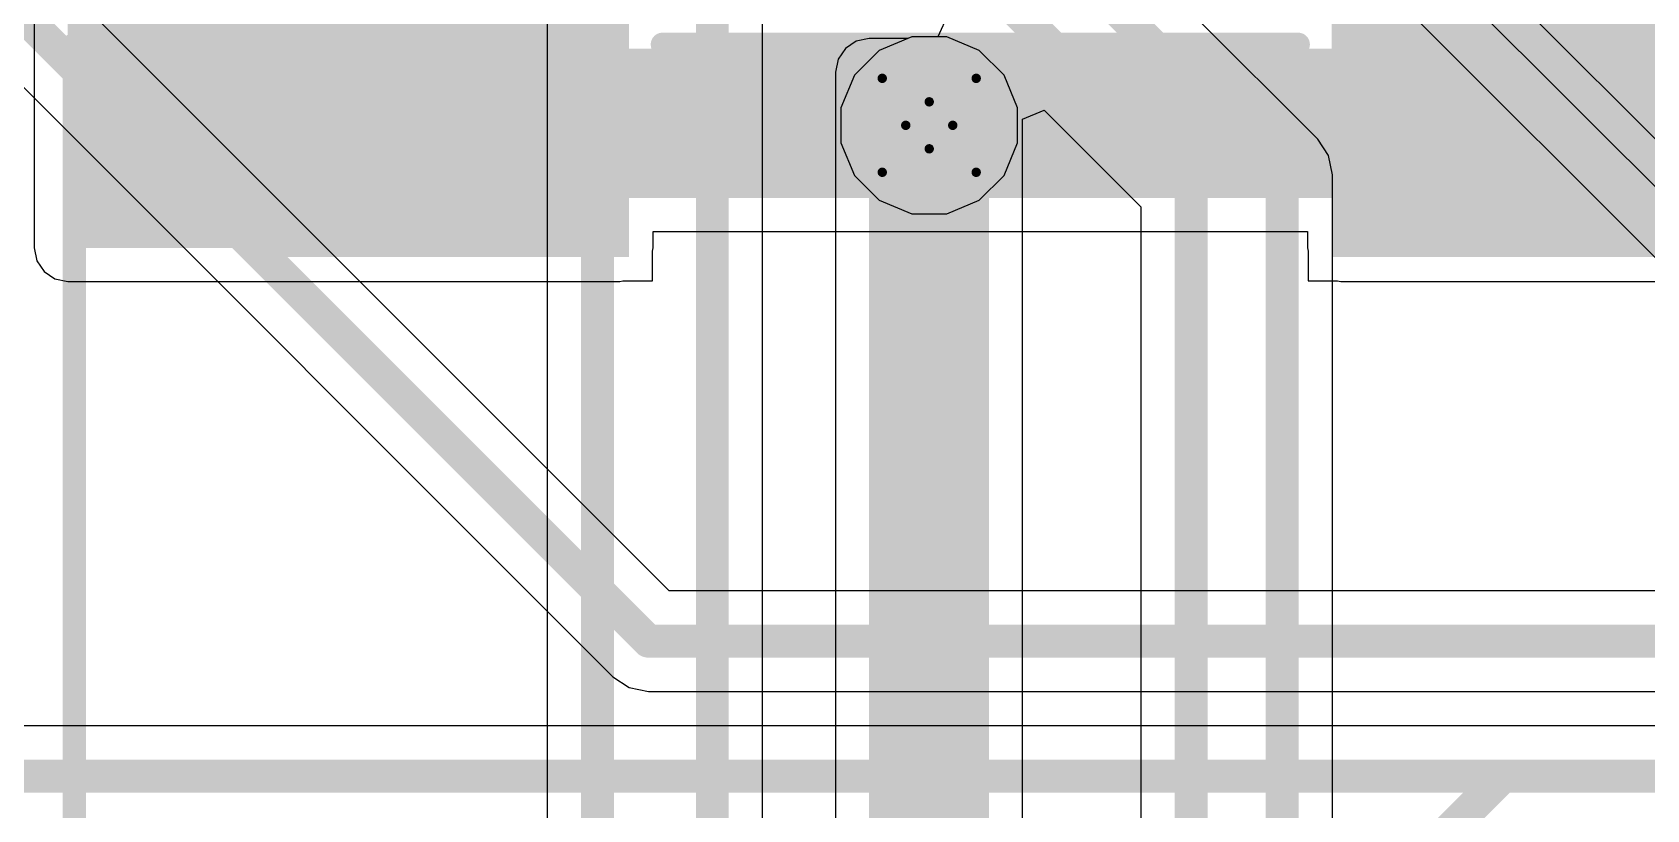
# Model space of a CAD drawing. Header units: inches. Extents: x -3 to 289, y -11 to 89.
# Drawn here: x 62.3 to 71.03, y 3.94 to 8.14 of the extents above; entities that cross this region are included whole.
import ezdxf

# ---------------------------------------------------------------- set-up
doc = ezdxf.new("R2010")
doc.units = ezdxf.units.IN
for name, color, linetype in [('Bottom Layer', 5, 'Continuous'), ('Drill Drawing', 1, 'Continuous'), ('Layer 1', 16, 'Continuous'), ('Layer 2', 76, 'Continuous'), ('Top Layer', 1, 'Continuous'), ('Top Overlay', 2, 'Continuous'), ('Top Paste', 8, 'Continuous'), ('Top Solder', 216, 'Continuous'), ('Via Holes', 16, 'Continuous')]:
    doc.layers.add(name, color=color, linetype=linetype)

# ---------------------------------------------------------------- blocks, each defined once
blk = doc.blocks.new('693071010811_82')
at = {"layer": 'Top Layer'}
for points in [[(-5.875, 7.725), (-4.075, 7.725), (-4.075, 6.325), (-5.875, 6.325)], [(-0.175, 7.725), (1.625, 7.725), (1.625, 6.325), (-0.175, 6.325)]]:
    blk.add_hatch(color=1, dxfattribs=at).paths.add_polyline_path(points)
at = {"layer": 'Top Paste'}
for points in [[(-5.875, 7.725), (-4.075, 7.725), (-4.075, 6.325), (-5.875, 6.325)], [(-0.175, 7.725), (1.625, 7.725), (1.625, 6.325), (-0.175, 6.325)]]:
    blk.add_hatch(color=8, dxfattribs=at).paths.add_polyline_path(points)
at = {"layer": 'Top Solder'}
for points in [[(-5.925, 7.775), (-4.025, 7.775), (-4.025, 6.275), (-5.925, 6.275)], [(-0.225, 7.775), (1.675, 7.775), (1.675, 6.275), (-0.225, 6.275)]]:
    blk.add_hatch(color=216, dxfattribs=at).paths.add_polyline_path(points)
at = {"layer": 'Top Overlay'}
for points in [[(-7.025, 7.425, 0.127, 0.127, 0), (-6.1061, 7.425, 0.127, 0.127, 0)], [(-7.025, 7.175, 0.127, 0.127, 0), (-7.025, 7.425, 0.127, 0.127, 0)], [(-3.8439, 7.425, 0.127, 0.127, 0), (-0.4061, 7.425, 0.127, 0.127, 0)], [(-7.025, -4.9439, 0.127, 0.127, 0), (-7.025, 7.175, 0.127, 0.127, 0)]]:
    blk.add_lwpolyline(points, format="xyseb", dxfattribs=at)
for points in [[(-7.0567, 7.425, 0.0635, 0.0635, 1), (-6.9932, 7.425, 0.0635, 0.0635, 1)], [(-7.0567, 7.425, 0.0635, 0.0635, 1), (-6.9932, 7.425, 0.0635, 0.0635, 1)], [(-6.1379, 7.425, 0.0635, 0.0635, 1), (-6.0744, 7.425, 0.0635, 0.0635, 1)], [(-3.8756, 7.425, 0.0635, 0.0635, 1), (-3.8121, 7.425, 0.0635, 0.0635, 1)], [(-0.4379, 7.425, 0.0635, 0.0635, 1), (-0.3744, 7.425, 0.0635, 0.0635, 1)], [(-7.0567, 7.175, 0.0635, 0.0635, 1), (-6.9932, 7.175, 0.0635, 0.0635, 1)], [(-7.0567, 7.175, 0.0635, 0.0635, 1), (-6.9932, 7.175, 0.0635, 0.0635, 1)]]:
    blk.add_lwpolyline(points, format="xyseb", close=True, dxfattribs=at)

msp = doc.modelspace()

# ---------------------------------------------------------------- hatches: boundary and pattern name
at = {"layer": 'Bottom Layer'}
h = msp.add_hatch(color=5, dxfattribs=at)
edge = h.paths.add_edge_path()
edge.add_arc((67.1541, 7.6407), 0.3, 0, 360)
at = {"layer": 'Layer 1'}
h = msp.add_hatch(color=16, dxfattribs=at)
edge = h.paths.add_edge_path()
edge.add_arc((67.1541, 7.6407), 0.3, 0, 360)
at = {"layer": 'Layer 2'}
msp.add_hatch(color=76, dxfattribs=at).paths.add_polyline_path([(66.8286, -5.4356), (67.477, -5.4356), (67.477, 7.9284), (66.8286, 7.9284)])
h = msp.add_hatch(color=76, dxfattribs=at)
edge = h.paths.add_edge_path()
edge.add_arc((67.1541, 7.6407), 0.3, 0, 360)
at = {"layer": 'Top Layer'}
for points in [[(62.4952, 6.978), (63.2808, 6.978), (63.2808, 8.9224), (62.4952, 8.9224)], [(62.4952, 6.978), (65.4803, 6.978), (65.4803, 8.378), (62.4952, 8.378)], [(72.3654, 8.378), (69.3803, 8.378), (69.3803, 6.978), (72.3654, 6.978)], [(63.4342, 7.2481), (70.9342, 7.2481), (70.9342, 8.0557), (63.4342, 8.0557)]]:
    msp.add_hatch(color=1, dxfattribs=at).paths.add_polyline_path(points)
h = msp.add_hatch(color=1, dxfattribs=at)
edge = h.paths.add_edge_path()
edge.add_arc((67.1541, 7.6407), 0.3, 0, 360)
at = {"layer": 'Via Holes'}
h = msp.add_hatch(color=7, dxfattribs=at)
edge = h.paths.add_edge_path()
edge.add_arc((67.1541, 7.6407), 0.15, 0, 360)

# ---------------------------------------------------------------- linework, layer by layer
at = {"layer": 'Bottom Layer'}
for p, q in [((68.3603, 10.0292), (71.2497, 7.1398)), ((71.3248, 7.3211), (69.0179, 9.628)), ((66.8835, 8.0458), (66.7491, 7.9114)), ((67.0591, 8.1185), (66.8835, 8.0458)), ((67.2492, 8.1185), (67.0591, 8.1185)), ((67.4248, 8.0458), (67.2492, 8.1185)), ((67.5592, 7.9114), (67.4248, 8.0458)), ((66.7491, 7.9114), (66.6763, 7.7358)), ((67.6319, 7.7358), (67.5592, 7.9114)), ((66.6763, 7.7358), (66.6763, 7.5457)), ((67.6319, 7.5457), (67.6319, 7.7358)), ((66.6763, 7.5457), (66.7491, 7.3701)), ((67.5592, 7.3701), (67.6319, 7.5457)), ((66.7491, 7.3701), (66.8835, 7.2357)), ((67.4248, 7.2357), (67.5592, 7.3701)), ((66.8835, 7.2357), (67.0591, 7.1629)), ((67.0591, 7.1629), (67.2492, 7.1629)), ((67.2492, 7.1629), (67.4248, 7.2357))]:
    msp.add_line(p, q, dxfattribs=at)
at = {"layer": 'Drill Drawing'}
for points in [[(66.9001, 7.8947, 0.0508, 0.0508, 0), (67.1541, 7.7677, 0.0508, 0.0508, 0)], [(66.9001, 7.8947, 0.0508, 0.0508, 0), (67.0271, 7.6407, 0.0508, 0.0508, 0)], [(67.1541, 7.7677, 0.0508, 0.0508, 0), (67.4081, 7.8947, 0.0508, 0.0508, 0)], [(67.2811, 7.6407, 0.0508, 0.0508, 0), (67.4081, 7.8947, 0.0508, 0.0508, 0)], [(66.9001, 7.3867, 0.0508, 0.0508, 0), (67.0271, 7.6407, 0.0508, 0.0508, 0)], [(67.2811, 7.6407, 0.0508, 0.0508, 0), (67.4081, 7.3867, 0.0508, 0.0508, 0)], [(66.9001, 7.3867, 0.0508, 0.0508, 0), (67.1541, 7.5137, 0.0508, 0.0508, 0)], [(67.1541, 7.5137, 0.0508, 0.0508, 0), (67.4081, 7.3867, 0.0508, 0.0508, 0)]]:
    msp.add_lwpolyline(points, format="xyseb", dxfattribs=at)
for points in [[(66.8874, 7.8947, 0.0254, 0.0254, 1), (66.9128, 7.8947, 0.0254, 0.0254, 1)], [(66.8874, 7.8947, 0.0254, 0.0254, 1), (66.9128, 7.8947, 0.0254, 0.0254, 1)], [(67.3954, 7.8947, 0.0254, 0.0254, 1), (67.4208, 7.8947, 0.0254, 0.0254, 1)], [(67.3954, 7.8947, 0.0254, 0.0254, 1), (67.4208, 7.8947, 0.0254, 0.0254, 1)], [(67.1414, 7.7677, 0.0254, 0.0254, 1), (67.1668, 7.7677, 0.0254, 0.0254, 1)], [(67.1414, 7.7677, 0.0254, 0.0254, 1), (67.1668, 7.7677, 0.0254, 0.0254, 1)], [(67.0144, 7.6407, 0.0254, 0.0254, 1), (67.0398, 7.6407, 0.0254, 0.0254, 1)], [(67.0144, 7.6407, 0.0254, 0.0254, 1), (67.0398, 7.6407, 0.0254, 0.0254, 1)], [(67.2684, 7.6407, 0.0254, 0.0254, 1), (67.2938, 7.6407, 0.0254, 0.0254, 1)], [(67.2684, 7.6407, 0.0254, 0.0254, 1), (67.2938, 7.6407, 0.0254, 0.0254, 1)], [(67.1414, 7.5137, 0.0254, 0.0254, 1), (67.1668, 7.5137, 0.0254, 0.0254, 1)], [(67.1414, 7.5137, 0.0254, 0.0254, 1), (67.1668, 7.5137, 0.0254, 0.0254, 1)], [(66.8874, 7.3867, 0.0254, 0.0254, 1), (66.9128, 7.3867, 0.0254, 0.0254, 1)], [(66.8874, 7.3867, 0.0254, 0.0254, 1), (66.9128, 7.3867, 0.0254, 0.0254, 1)], [(67.3954, 7.3867, 0.0254, 0.0254, 1), (67.4208, 7.3867, 0.0254, 0.0254, 1)], [(67.3954, 7.3867, 0.0254, 0.0254, 1), (67.4208, 7.3867, 0.0254, 0.0254, 1)]]:
    msp.add_lwpolyline(points, format="xyseb", close=True, dxfattribs=at)
at = {"layer": 'Layer 1'}
for p, q in [((69.1856, 8.8194), (72.4626, 5.5424)), ((65.7483, 5.1233), (62.3182, 8.5533)), ((61.9337, 8.1688), (65.4433, 4.6591)), ((66.8835, 8.0458), (66.7491, 7.9114)), ((67.0591, 8.1185), (66.8835, 8.0458)), ((67.2492, 8.1185), (67.0591, 8.1185)), ((67.4248, 8.0458), (67.2492, 8.1185)), ((67.5592, 7.9114), (67.4248, 8.0458)), ((66.7491, 7.9114), (66.6763, 7.7358)), ((67.6319, 7.7358), (67.5592, 7.9114)), ((66.6763, 7.7358), (66.6763, 7.5457)), ((67.6319, 7.5457), (67.6319, 7.7358)), ((66.6763, 7.5457), (66.7491, 7.3701)), ((67.5592, 7.3701), (67.6319, 7.5457)), ((66.7491, 7.3701), (66.8835, 7.2357)), ((67.4248, 7.2357), (67.5592, 7.3701)), ((66.8835, 7.2357), (67.0591, 7.1629)), ((67.0591, 7.1629), (67.2492, 7.1629)), ((67.2492, 7.1629), (67.4248, 7.2357)), ((105.872, 5.1233), (65.7483, 5.1233)), ((65.4433, 4.6591), (65.4434, 4.6591)), ((65.4434, 4.6591), (65.5316, 4.6002)), ((65.5316, 4.6002), (65.6356, 4.5795)), ((65.6356, 4.5795), (65.6356, 4.5795)), ((65.6356, 4.5795), (101.0957, 4.5795))]:
    msp.add_line(p, q, dxfattribs=at)
for points in [[(57.6186, 20.771, 0.1778, 0.1778, 0), (72.6548, 5.7347, 0.1778, 0.1778, 0)], [(59.764, 19.3114, 0.1778, 0.1778, 0), (72.6294, 6.4459, 0.1778, 0.1778, 0)], [(61.8404, 8.6466, 0.1778, 0.1778, 0), (65.6356, 4.8514, 0.1778, 0.1778, 0)], [(65.6356, 4.8514, 0.1778, 0.1778, 0), (105.9847, 4.8514, 0.1778, 0.1778, 0)]]:
    msp.add_lwpolyline(points, format="xyseb", dxfattribs=at)
msp.add_lwpolyline([(65.5912, 4.8514, 0.0889, 0.0889, 1), (65.6801, 4.8514, 0.0889, 0.0889, 1)], format="xyseb", close=True, dxfattribs=at)
msp.add_lwpolyline([(65.5912, 4.8514, 0.0889, 0.0889, 1), (65.6801, 4.8514, 0.0889, 0.0889, 1)], format="xyseb", close=True, dxfattribs=at)
at = {"layer": 'Layer 2'}
for p, q in [((66.253, 2.686), (66.253, 21.2841)), ((65.0876, 10.4393), (65.0876, 1.072)), ((67.2564, 8.2425), (67.2008, 8.1185)), ((69.2549, 7.5651), (68.5912, 8.2287)), ((66.7004, 8.0566), (66.6611, 7.9978)), ((66.7592, 8.0959), (66.7004, 8.0566)), ((66.8286, 8.1097), (66.7592, 8.0959)), ((67.0378, 8.1097), (66.8286, 8.1097)), ((67.0591, 8.1185), (67.0378, 8.1097)), ((67.2008, 8.1185), (67.0591, 8.1185)), ((66.6611, 7.9978), (66.6473, 7.9284)), ((66.6473, 7.9284), (66.6473, 0.1372)), ((67.6583, 7.6747), (67.7756, 7.7233)), ((67.7756, 7.7233), (68.2983, 7.2006)), ((67.6583, -1.1422), (67.6583, 7.6747)), ((69.3138, 7.4768), (69.2549, 7.5651)), ((69.3345, 7.3728), (69.3138, 7.4768)), ((69.3345, 2.0885), (69.3345, 7.3728)), ((69.3345, 7.3728), (69.3345, 7.3728)), ((68.2983, 7.2006), (68.2983, 0.0814))]:
    msp.add_line(p, q, dxfattribs=at)
for points in [[(65.3595, 0.6682, 0.1778, 0.1778, 0), (65.3595, 25.4201, 0.1778, 0.1778, 0)], [(65.9811, 2.2822, 0.1778, 0.1778, 0), (65.9811, 21.3967, 0.1778, 0.1778, 0)], [(67.3895, 9.0459, 0.1778, 0.1778, 0), (69.0626, 7.3728, 0.1778, 0.1778, 0)], [(66.9797, 8.9038, 0.1778, 0.1778, 0), (68.5703, 7.3132, 0.1778, 0.1778, 0)], [(69.0626, 1.9758, 0.1778, 0.1778, 0), (69.0626, 7.3728, 0.1778, 0.1778, 0)], [(68.5703, -0.3224, 0.1778, 0.1778, 0), (68.5703, 7.3132, 0.1778, 0.1778, 0)]]:
    msp.add_lwpolyline(points, format="xyseb", dxfattribs=at)
for points in [[(69.0181, 7.3728, 0.0889, 0.0889, 1), (69.107, 7.3728, 0.0889, 0.0889, 1)], [(69.0181, 7.3728, 0.0889, 0.0889, 1), (69.107, 7.3728, 0.0889, 0.0889, 1)], [(68.5258, 7.3132, 0.0889, 0.0889, 1), (68.6147, 7.3132, 0.0889, 0.0889, 1)], [(68.5258, 7.3132, 0.0889, 0.0889, 1), (68.6147, 7.3132, 0.0889, 0.0889, 1)]]:
    msp.add_lwpolyline(points, format="xyseb", close=True, dxfattribs=at)
at = {"layer": 'Top Layer'}
for p, q in [((62.3139, 8.2647), (62.3139, 6.978)), ((65.6616, 6.978), (65.6616, 7.0669)), ((65.6616, 7.0669), (69.199, 7.0669)), ((69.199, 7.0669), (69.199, 6.978)), ((62.3139, 6.978), (62.3277, 6.9087)), ((62.3277, 6.9087), (62.367, 6.8499)), ((65.6581, 6.9605), (65.6616, 6.978)), ((65.6581, 6.8002), (65.6581, 6.9605)), ((69.199, 6.978), (69.2025, 6.9605)), ((69.2025, 6.9605), (69.2025, 6.8002)), ((62.367, 6.8499), (62.4258, 6.8106)), ((62.4258, 6.8106), (62.4952, 6.7968)), ((62.4952, 6.7968), (65.4803, 6.7968)), ((65.4803, 6.7968), (65.4978, 6.8002)), ((65.4978, 6.8002), (65.6581, 6.8002)), ((69.2025, 6.8002), (69.3628, 6.8002)), ((69.3628, 6.8002), (69.3803, 6.7968)), ((69.3803, 6.7968), (72.3654, 6.7968)), ((101.0898, 4.394), (58.6883, 4.394))]:
    msp.add_line(p, q, dxfattribs=at)
for points in [[(62.9633, 7.678, 0.1778, 0.1778, 0), (63.2808, 7.678, 0.1778, 0.1778, 0)], [(58.5757, 4.1221, 0.1778, 0.1778, 0), (70.2576, 4.1221, 0.1778, 0.1778, 0)], [(69.2541, 3.1185, 0.1778, 0.1778, 0), (70.2576, 4.1221, 0.1778, 0.1778, 0)], [(70.2576, 4.1221, 0.1778, 0.1778, 0), (101.4936, 4.1221, 0.1778, 0.1778, 0)]]:
    msp.add_lwpolyline(points, format="xyseb", dxfattribs=at)
for points in [[(62.9188, 7.678, 0.0889, 0.0889, 1), (63.0077, 7.678, 0.0889, 0.0889, 1)], [(63.2363, 7.678, 0.0889, 0.0889, 1), (63.3252, 7.678, 0.0889, 0.0889, 1)], [(70.2131, 4.1221, 0.0889, 0.0889, 1), (70.302, 4.1221, 0.0889, 0.0889, 1)], [(70.2131, 4.1221, 0.0889, 0.0889, 1), (70.302, 4.1221, 0.0889, 0.0889, 1)], [(70.2131, 4.1221, 0.0889, 0.0889, 1), (70.302, 4.1221, 0.0889, 0.0889, 1)]]:
    msp.add_lwpolyline(points, format="xyseb", close=True, dxfattribs=at)

# ---------------------------------------------------------------- block references
msp.add_blockref('693071010811_82', (69.5553, 0.6531))

doc.saveas('drawing.dxf')
